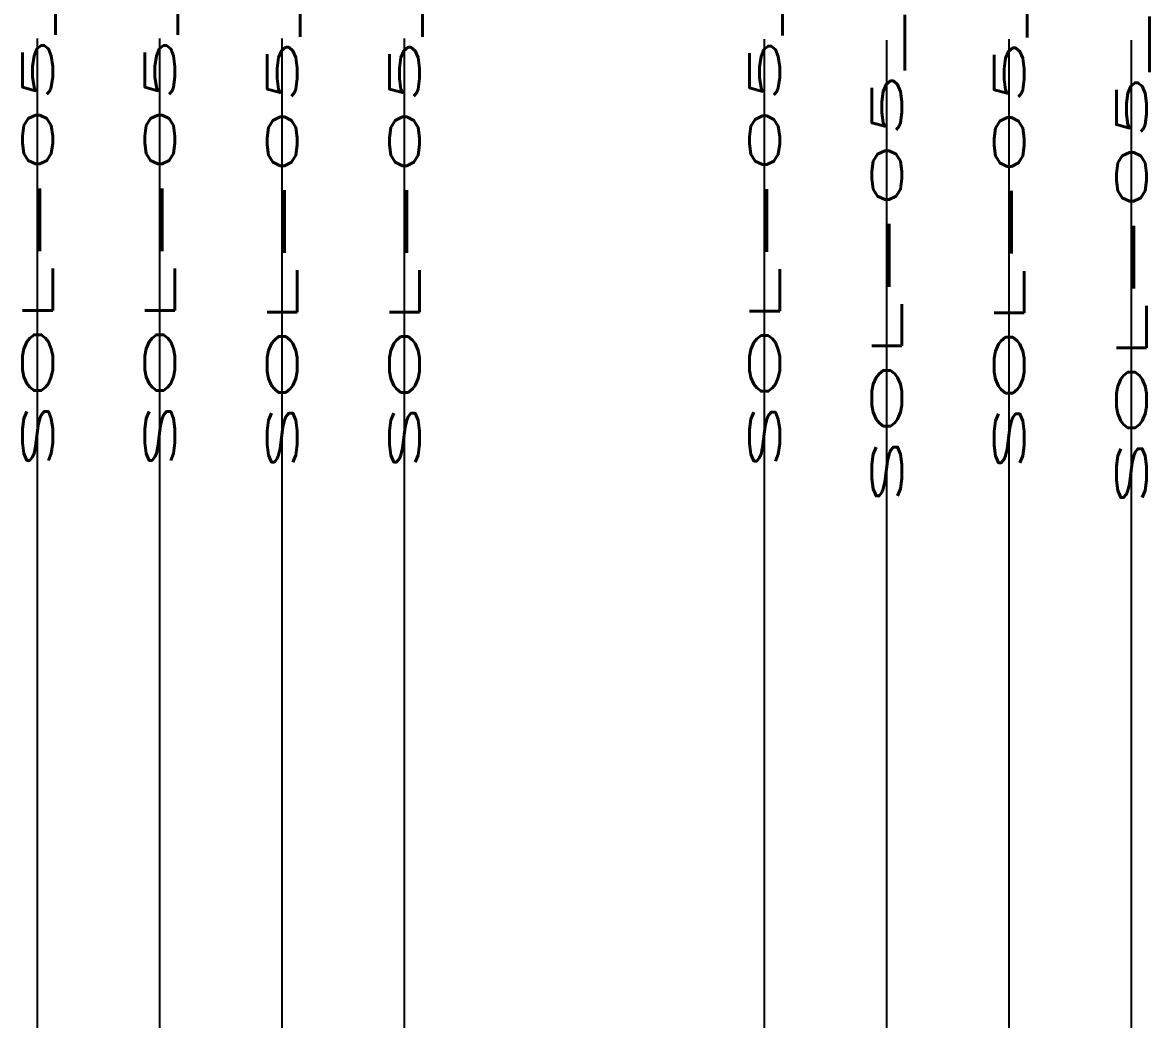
# Model space of a CAD drawing. Header units: inches. Extents: x -58 to 1235, y -506 to 1148.
# Drawn here: x 924.32 to 971.06, y 707.31 to 748.67 of the extents above; entities that cross this region are included whole.
import ezdxf
from ezdxf.enums import TextEntityAlignment as Align

# ---------------------------------------------------------------- set-up
doc = ezdxf.new("R2010")
doc.units = ezdxf.units.IN
doc.header["$MEASUREMENT"] = 0
for name, color, linetype in [('MISC', 2, 'Continuous'), ('RED_10AWG', 1, 'Continuous'), ('WIRENO', 70, 'Continuous')]:
    doc.layers.add(name, color=color, linetype=linetype)
doc.styles.add('WD', font='romans.shx')

# ---------------------------------------------------------------- blocks, each defined once
blk = doc.blocks.new('WD_WNV1')
at = {"style": 'WD', "width": 0.9}
blk.add_attdef('WIRENO', text='', height=0.125, rotation=90, dxfattribs=at).set_placement((0, 0), align=Align.MIDDLE_CENTER)
at = {"style": 'WD', "flags": 1}
for tag, p in [('W01USER', (0.0956, 0.0772)), ('W02USER', (0.0956, 0.0694)), ('W03USER', (0.0956, 0.0616)), ('W04USER', (0.0956, 0.0538)), ('W05USER', (0.0956, 0.046)), ('W06USER', (0.0956, 0.0382)), ('W07USER', (0.0956, 0.0304)), ('W08USER', (0.0956, 0.0226)), ('W09USER', (0.0956, 0.0147)), ('W10USER', (0.0956, 0.0069))]:
    blk.add_attdef(tag, text='', height=0.005, dxfattribs=at).set_placement(p, align=Align.CENTER)
at = {"color": 7, "style": 'WD'}
for tag, p in [('X2_TINY_DOT_DONT_REMOVE', (0, 0.0625)), ('X8_TINY_DOT_DONT_REMOVE', (0, -0.0625))]:
    blk.add_attdef(tag, p, '', height=0.0001, dxfattribs=at)
at = {"style": 'WD', "flags": 1}
for tag, p in [('X2TERM01', (0, 0.0625)), ('X8TERM01', (0, -0.0625))]:
    blk.add_attdef(tag, p, '', height=0.01, dxfattribs=at)

msp = doc.modelspace()

# ---------------------------------------------------------------- linework, layer by layer
at = {"layer": 'RED_10AWG'}
for p, q in [((924.946, 585.436), (924.946, 748.015)), ((930.019, 585.436), (930.019, 748.015)), ((935.092, 585.436), (935.092, 748.015)), ((940.164, 585.436), (940.164, 748.015)), ((955.099, 585.436), (955.099, 747.987)), ((960.171, 585.436), (960.171, 747.934)), ((965.244, 585.436), (965.244, 747.987)), ((970.317, 585.436), (970.317, 747.934))]:
    msp.add_line(p, q, dxfattribs=at)

# ---------------------------------------------------------------- block references
at = {"layer": 'WIRENO'}
ref = msp.add_blockref('WD_WNV1', (960.171, 748.705), dxfattribs=dict(at, xscale=10, yscale=30))
ref.add_attrib('X8_TINY_DOT_DONT_REMOVE', '.', (960.171, 725.562), dxfattribs={"layer": 'MISC', "color": 7, "height": 0.003, "style": 'WD', "width": 0.333333})
ref.add_attrib('WIRENO', 'SOL-05_2.5.10_P', dxfattribs={"height": 1.25, "rotation": 90, "style": 'WD', "width": 2.7}).set_placement((960.171, 748.705), align=Align.MIDDLE_CENTER)
ref = msp.add_blockref('WD_WNV1', (970.317, 748.705), dxfattribs=dict(at, xscale=10, yscale=30))
ref.add_attrib('X8_TINY_DOT_DONT_REMOVE', '.', (970.317, 725.562), dxfattribs={"layer": 'MISC', "color": 7, "height": 0.003, "style": 'WD', "width": 0.333333})
ref.add_attrib('WIRENO', 'SOL-05_2.5.10_N', dxfattribs={"height": 1.25, "rotation": 90, "style": 'WD', "width": 2.7}).set_placement((970.317, 748.705), align=Align.MIDDLE_CENTER)
ref = msp.add_blockref('WD_WNV1', (924.946, 748.733), dxfattribs=dict(at, xscale=10, yscale=30))
ref.add_attrib('X8_TINY_DOT_DONT_REMOVE', '.', (924.946, 727.197), dxfattribs={"layer": 'MISC', "color": 7, "height": 0.003, "style": 'WD', "width": 0.333333})
ref.add_attrib('WIRENO', 'SOL-05_2.5.7_P', dxfattribs={"height": 1.25, "rotation": 90, "style": 'WD', "width": 2.7}).set_placement((924.946, 748.733), align=Align.MIDDLE_CENTER)
ref = msp.add_blockref('WD_WNV1', (930.019, 748.733), dxfattribs=dict(at, xscale=10, yscale=30))
ref.add_attrib('X8_TINY_DOT_DONT_REMOVE', '.', (930.019, 727.197), dxfattribs={"layer": 'MISC', "color": 7, "height": 0.003, "style": 'WD', "width": 0.333333})
ref.add_attrib('WIRENO', 'SOL-05_2.5.8_P', dxfattribs={"height": 1.25, "rotation": 90, "style": 'WD', "width": 2.7}).set_placement((930.019, 748.733), align=Align.MIDDLE_CENTER)
ref = msp.add_blockref('WD_WNV1', (935.092, 748.733), dxfattribs=dict(at, xscale=10, yscale=30))
ref.add_attrib('X8_TINY_DOT_DONT_REMOVE', '.', (935.092, 727.197), dxfattribs={"layer": 'MISC', "color": 7, "height": 0.003, "style": 'WD', "width": 0.333333})
ref.add_attrib('WIRENO', 'SOL-05_2.5.7_N', dxfattribs={"height": 1.25, "rotation": 90, "style": 'WD', "width": 2.7}).set_placement((935.092, 748.733), align=Align.MIDDLE_CENTER)
ref = msp.add_blockref('WD_WNV1', (940.164, 748.733), dxfattribs=dict(at, xscale=10, yscale=30))
ref.add_attrib('X8_TINY_DOT_DONT_REMOVE', '.', (940.164, 727.197), dxfattribs={"layer": 'MISC', "color": 7, "height": 0.003, "style": 'WD', "width": 0.333333})
ref.add_attrib('WIRENO', 'SOL-05_2.5.8_N', dxfattribs={"height": 1.25, "rotation": 90, "style": 'WD', "width": 2.7}).set_placement((940.164, 748.733), align=Align.MIDDLE_CENTER)
ref = msp.add_blockref('WD_WNV1', (955.099, 748.705), dxfattribs=dict(at, xscale=10, yscale=30))
ref.add_attrib('X8_TINY_DOT_DONT_REMOVE', '.', (955.099, 727.17), dxfattribs={"layer": 'MISC', "color": 7, "height": 0.003, "style": 'WD', "width": 0.333333})
ref.add_attrib('WIRENO', 'SOL-05_2.5.9_P', dxfattribs={"height": 1.25, "rotation": 90, "style": 'WD', "width": 2.7}).set_placement((955.099, 748.705), align=Align.MIDDLE_CENTER)
ref = msp.add_blockref('WD_WNV1', (965.244, 748.705), dxfattribs=dict(at, xscale=10, yscale=30))
ref.add_attrib('X8_TINY_DOT_DONT_REMOVE', '.', (965.244, 727.17), dxfattribs={"layer": 'MISC', "color": 7, "height": 0.003, "style": 'WD', "width": 0.333333})
ref.add_attrib('WIRENO', 'SOL-05_2.5.9_N', dxfattribs={"height": 1.25, "rotation": 90, "style": 'WD', "width": 2.7}).set_placement((965.244, 748.705), align=Align.MIDDLE_CENTER)

doc.saveas('drawing.dxf')
